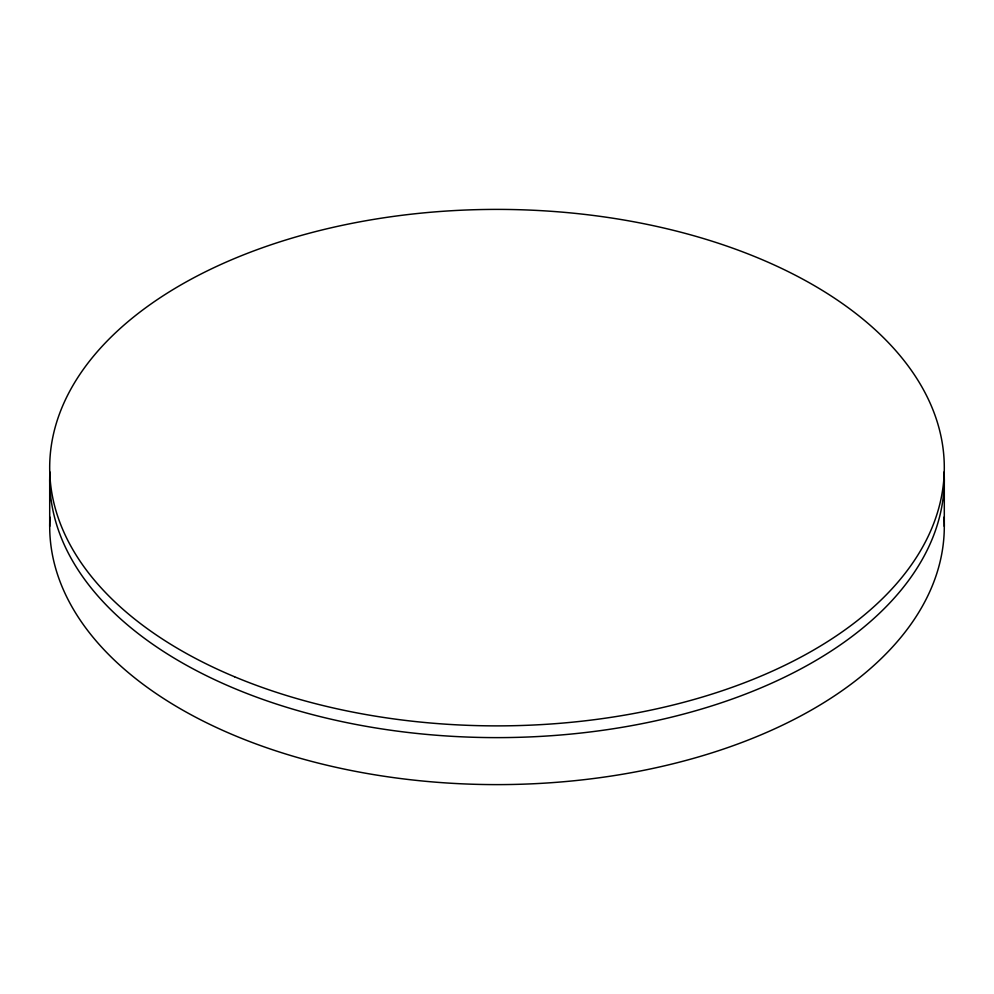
<?xml version="1.0" encoding="UTF-8"?>
<svg xmlns="http://www.w3.org/2000/svg" width="994" height="994" viewBox="0 0 994 994"><rect width="100%" height="100%" fill="white"/><g stroke="black" fill="none" stroke-linecap="round" stroke-linejoin="round"><path stroke-width="1.49" d="M944.3 479.381L944.3 526.36M49.7 479.381L49.7 526.36M944.014 517.141A447.3 258.241 0 0 1 497 784.614A447.3 258.241 0 0 1 49.986 517.141M944.114 471.964A447.3 258.241 0 0 1 497 737.623A447.3 258.241 0 0 1 49.886 471.964M234.534 676.752A447.3 258.241 0 0 0 941.902 494.304A447.3 258.241 0 0 0 314.551 231.85A447.3 258.241 0 0 0 234.534 676.752"/></g></svg>
